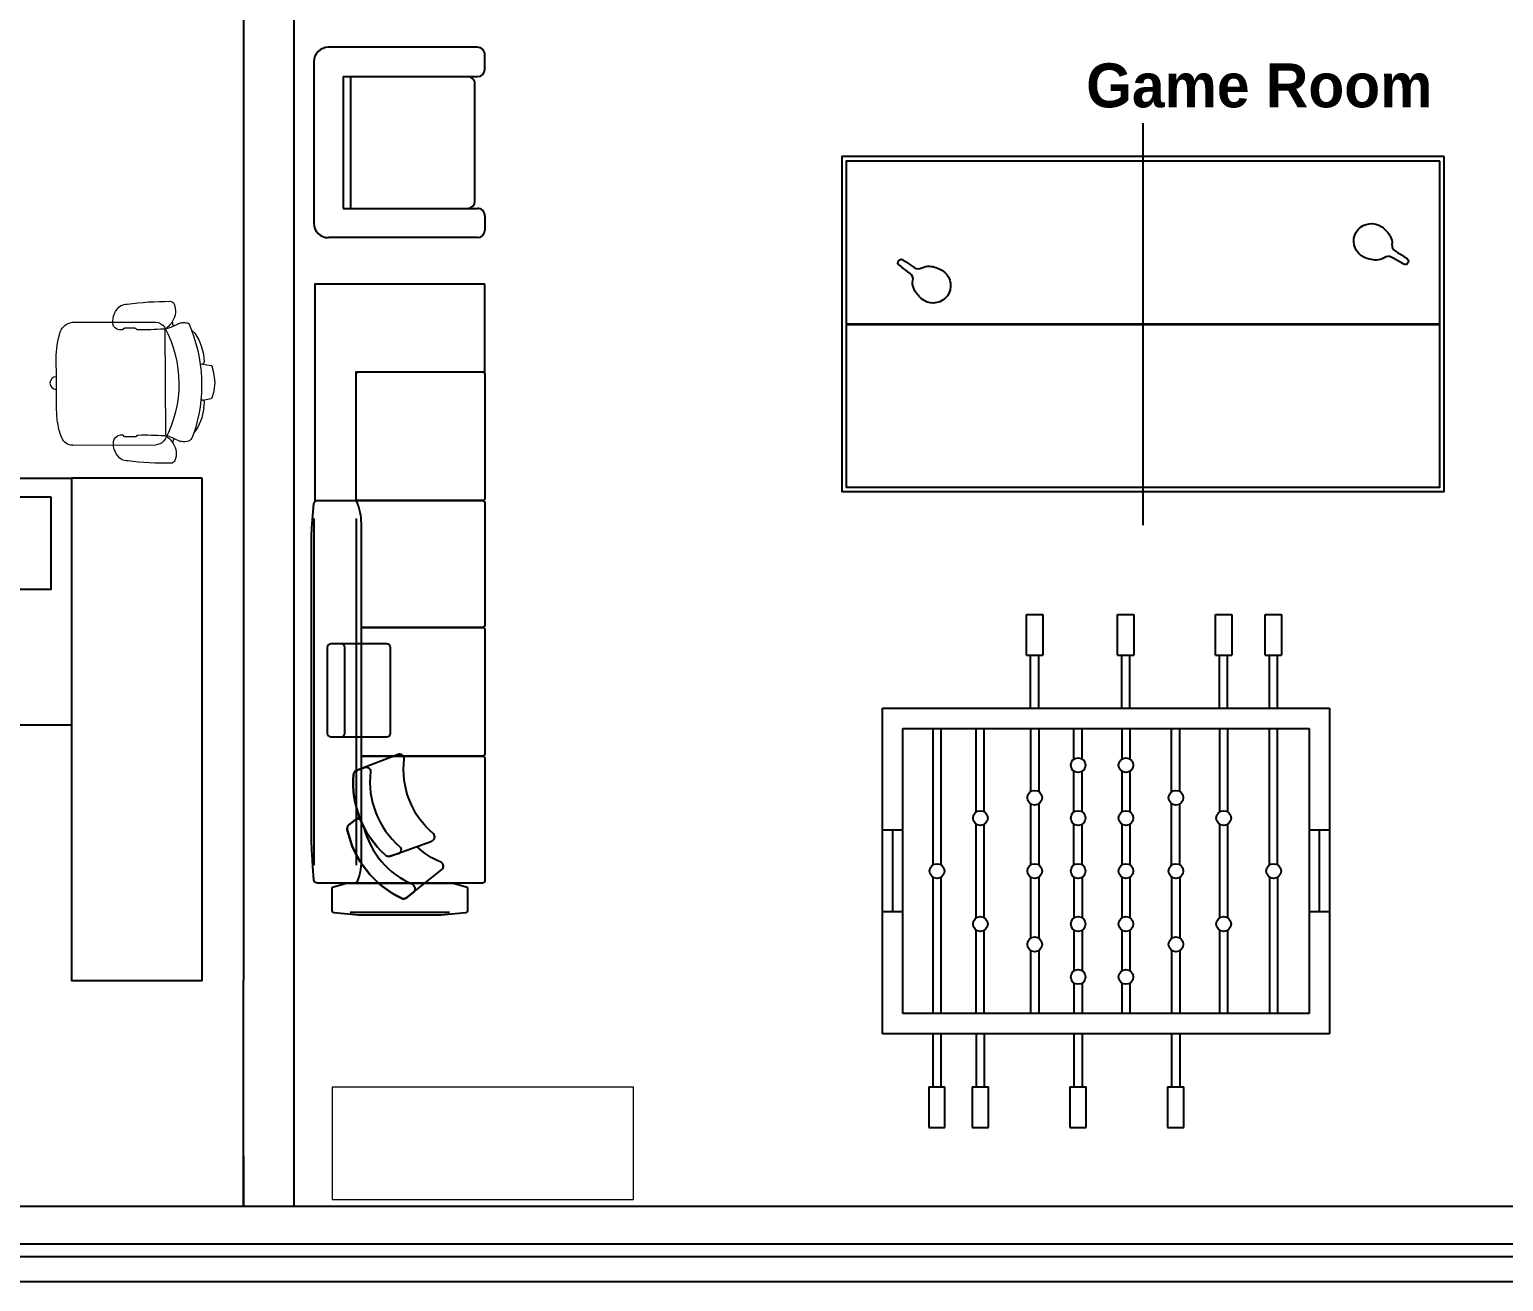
# Model space of a CAD drawing. Header units: inches. Extents: x 484217 to 497210, y -26946 to -21493.
# Drawn here: x 492017.2 to 492281.3, y -26466.6 to -26242.3 of the extents above; entities that cross this region are included whole.
import ezdxf

# ---------------------------------------------------------------- set-up
doc = ezdxf.new("R2010")
doc.units = ezdxf.units.IN
doc.header["$LTSCALE"] = 20
doc.header["$MEASUREMENT"] = 0
for name, color, linetype in [('_new', 212, 'Continuous'), ('A-DIMENSION', 4, 'Continuous'), ('A-GLASS', 4, 'Continuous'), ('cad-block.com', 250, 'Continuous'), ('furniture', 4, 'Continuous'), ('I-FURN', 4, 'Continuous'), ('I-WALL-IN', 3, 'Continuous'), ('pillow', 250, 'Continuous')]:
    doc.layers.add(name, color=color, linetype=linetype)
doc.layers.add('A-furniture', color=50, linetype='Continuous', lineweight=9)
doc.layers.add('I-ANNO-TEXT', color=7, linetype='Continuous', lineweight=18)
doc.styles.add('MICRO', font='')
doc.styles.get('MICRO').set_extended_font_data('MicrogrammaSSi', bold=True)

# ---------------------------------------------------------------- blocks, each defined once
blk = doc.blocks.new('A$C756F409C')
at = {"layer": 'A-furniture'}
blk.add_lwpolyline([(0, -0.448), (1.2, -0.448), (1.2, 0), (0, 0)], close=True, dxfattribs=at)
blk = doc.blocks.new('A$C6A0E07C9')
at = {"layer": 'A-furniture'}
for p, q in [((-0.2138, 0.2718), (0.1182, 0.2876)), ((-0.0121, 0.2424), (-0.025, 0.2422)), ((-0.0115, 0.2426), (-0.0121, 0.2424)), ((-0.0112, 0.2428), (-0.0115, 0.2426)), ((-0.0079, 0.2484), (-0.0112, 0.2428)), ((0.0377, 0.2515), (-0.0033, 0.2499)), ((0.0418, 0.2505), (0.045, 0.2473)), ((0.045, 0.2473), (0.0464, 0.2461)), ((0.0464, 0.2461), (0.0478, 0.2453)), ((0.0478, 0.2453), (0.0485, 0.2451)), ((0.1585, 0.2497), (0.1792, -0.1667)), ((-0.2691, 0.1773), (-0.2664, 0.2046)), ((0.3146, 0.1213), (0.3056, 0.1197)), ((0.3131, 0.1211), (0.3466, 0.116)), ((0.3152, 0.1516), (0.3188, 0.1294)), ((0.3514, 0.1128), (0.36, 0.0876)), ((0.36, 0.0876), (0.3659, 0.0513)), ((-0.2907, 0.0196), (-0.2893, 0.0294)), ((-0.2883, 0.01), (-0.2907, 0.0196)), ((-0.2893, 0.0294), (-0.2841, 0.0379)), ((-0.2824, 0.002), (-0.2883, 0.01)), ((-0.2841, 0.0379), (-0.2762, 0.0438)), ((-0.2739, -0.003), (-0.2824, 0.002)), ((-0.2762, 0.0438), (-0.2666, 0.0462)), ((0.3636, 0.0146), (0.3576, -0.0113)), ((0.3659, 0.0513), (0.3636, 0.0146)), ((-0.2641, -0.0045), (-0.2739, -0.003)), ((0.3108, -0.0224), (0.3218, -0.0234)), ((0.3197, -0.023), (0.3546, -0.0146)), ((0.3546, -0.0146), (0.3564, -0.0132)), ((0.3564, -0.0132), (0.3576, -0.0113)), ((0.0087, -0.176), (-0.0042, -0.1772)), ((0.0094, -0.1763), (0.0087, -0.176)), ((0.0631, -0.1788), (0.066, -0.1753)), ((0.066, -0.1753), (0.0673, -0.174)), ((0.0673, -0.174), (0.0686, -0.173)), ((0.0686, -0.173), (0.0692, -0.1728)), ((0.2962, -0.1472), (0.2839, -0.1595)), ((-0.1895, -0.2174), (0.1433, -0.1996)), ((0.0097, -0.1764), (0.0094, -0.1763)), ((0.0135, -0.1816), (0.0097, -0.1764)), ((0.0591, -0.1802), (0.0183, -0.1827))]:
    blk.add_line(p, q, dxfattribs=at)
for centre, radius, start, end in [((0.2241, -0.8917), 1.2574, 92.35943, 100.17565), ((0.1721, 0.3454), 0.0192, 28.12557, 89.24362), ((0.1209, 0.3234), 0.0749, 330.37939, 24.51295), ((0.0274, 0.2777), 0.0792, 129.49988, 189.11522), ((0.0065, 0.2825), 0.0635, 94.07923, 117.59377), ((0.5941, -0.0351), 0.8932, 162.12026, 164.43231), ((-0.21, 0.2233), 0.0487, 94.52598, 161.01093), ((-0.0222, 0.2712), 0.0292, 192.00474, 264.44095), ((-0.0038, 0.2437), 0.00623, 84.84548, 131.31741), ((0.0374, 0.2414), 0.0101, 64.52807, 88.63913), ((0.0007, 1.5534), 1.3091, 272.08986, 276.67605), ((0.117, 0.2414), 0.0463, 34.09018, 88.4441), ((0.1493, 0.274), 0.0211, 279.8693, 313.34338), ((-0.2488, 0.0248), 0.4712, 334.59734, 30.97321), ((0.1704, 0.2449), 0.0129, 130.13659, 158.01734), ((0.1866, 0.1808), 0.0779, 100.05254, 108.26721), ((0.1077, 0.3263), 0.0879, 309.67257, 333.02228), ((-1.1254, 2.7931), 2.8487, 297.11573, 298.06946), ((-0.9196, -0.0126), 1.143, 14.09314, 15.00562), ((0.2336, 0.2226), 0.0597, 72.52818, 107.70113), ((0.1951, 0.2221), 0.0806, 25.51985, 45.53867), ((-0.3014, 0.0263), 0.6141, 339.61076, 22.04666), ((0.1276, 0.1249), 0.1894, 8.09249, 40.8276), ((0.1816, 0.1421), 0.4521, 175.52891, 182.09908), ((72.2191, 3.6268), 72.5738, 182.765274, 182.924882), ((0.31, 0.1288), 0.0088, 301.08798, 3.16667), ((0.3467, 0.1108), 0.00513, 22.81842, 91.00758), ((0.1162, -0.0378), 0.2107, 328.69616, 1.80788), ((0.3177, -0.0315), 0.00903, 2.12372, 63.37094), ((0.0809, -0.0616), 0.3414, 182.48103, 200.75528), ((0.1515, -1.4793), 1.3091, 89.01739, 93.60357), ((0.1724, -0.1915), 0.0211, 52.35005, 85.82413), ((0.197, -0.1553), 0.0211, 212.66016, 229.03524), ((0.1633, -0.2919), 0.1223, 63.05477, 80.63565), ((0.1362, -0.2476), 0.0879, 32.67116, 56.02087), ((-0.1856, -0.1603), 0.0572, 202.88209, 266.11689), ((0.0516, -0.2073), 0.0792, 176.57822, 236.19355), ((0.0015, -0.2058), 0.0292, 101.25248, 173.68869), ((0.0171, -0.1766), 0.00623, 234.37601, 280.84795), ((0.0579, -0.1702), 0.0101, 277.0543, 301.16536), ((0.138, -0.155), 0.0449, 276.79393, 330.15211), ((-0.9196, -0.0126), 1.143, 350.69637, 351.61264), ((0.1491, -0.2435), 0.0749, 341.18048, 35.31404), ((0.3239, 0.0551), 0.2601, 246.15386, 250.81737), ((0.249, -0.1528), 0.0392, 254.29981, 275.99109), ((0.2537, -0.1401), 0.0518, 269.3553, 293.37881), ((0.0312, -0.2142), 0.0635, 248.09967, 271.6142), ((0.1312, 0.9758), 1.2574, 265.51777, 273.33401), ((0.2022, -0.2604), 0.0192, 276.44982, 337.56787)]:
    blk.add_arc(centre, radius, start, end, dxfattribs=at)
blk = doc.blocks.new('A$C129F564C')
at = {"layer": 'furniture'}
for p, q in [((0.8878, 1.0214), (0.8732, 1.1399)), ((1.0145, 1.1399), (0.9998, 1.0214)), ((0.7138, 0.8), (0.7138, 1.0154)), ((0.7638, 0.8), (0.7638, 1.0108)), ((1.1238, 0.8), (1.1238, 1.0108)), ((1.1738, 0.8), (1.1738, 1.0154)), ((0.8732, 0.9997), (0.8732, 0.8)), ((1.0145, 0.9997), (1.0145, 0.8)), ((1.0145, 0.9444), (0.8732, 0.9444)), ((1.0145, 0.9063), (0.8732, 0.9063)), ((1.0145, 0.8683), (0.8732, 0.8683)), ((1.0145, 0.8303), (0.8732, 0.8303)), ((1.5709, 0.6727), (1.6649, 0.6505)), ((1.711, 0.6397), (1.7134, 0.6391)), ((1.6793, 0.5244), (1.6976, 0.5784)), ((1.7309, 0.5871), (1.7217, 0.5902)), ((1.6094, 0.4871), (1.5213, 0.5268)), ((1.7004, 0.4972), (1.6911, 0.5003)), ((1.6548, 0.4666), (1.6526, 0.4676)), ((1.6472, 0.3032), (1.7218, 0.2417)), ((1.5997, 0.1197), (1.5383, 0.1942)), ((1.7583, 0.2116), (1.7602, 0.2101)), ((1.6789, 0.1223), (1.7192, 0.1626)), ((1.753, 0.1557), (1.7461, 0.1626)), ((1.6314, 0.0812), (1.6298, 0.0831)), ((1.6858, 0.0885), (1.6789, 0.0954))]:
    blk.add_line(p, q, dxfattribs=at)
for points in [[(1.1198, 1.083, 0.106121), (1.0145, 1.1399, 0.249834), (0.8732, 1.1399, 0.106121), (0.7678, 1.083)], [(0.7481, 1.0644, 0.042822), (0.7173, 1.0266)], [(1.1703, 1.0266, 0.042822), (1.1396, 1.0644, 0.249834)]]:
    blk.add_lwpolyline(points, format="xyb", dxfattribs=at)
for points in [[(0, 0), (0, 0.8), (1.8, 0.8), (1.8, 0)], [(1.5827, 0.6082), (1.5925, 0.6049), (1.5794, 0.5664), (1.5697, 0.5697)], [(1.5679, 0.5572), (1.5753, 0.5546), (1.5686, 0.5347), (1.5611, 0.5372)], [(0.0667, 0.0598), (0.0667, 0.3598), (0.2667, 0.3598), (0.2667, 0.0598)], [(1.6293, 0.2401), (1.6367, 0.2328), (1.6079, 0.2041), (1.6006, 0.2114)], [(1.5935, 0.2009), (1.5991, 0.1953), (1.5841, 0.1804), (1.5785, 0.186)]]:
    blk.add_lwpolyline(points, close=True, dxfattribs=at)
for points in [[(1.1244, 0.4285), (0.7644, 0.4285, -0.414214), (0.7444, 0.4485), (0.7444, 0.7195, -0.414214), (0.7644, 0.7395), (1.1244, 0.7395, -0.414214), (1.1444, 0.7195), (1.1444, 0.4485, -0.414214)], [(1.6572, 0.6088), (1.6429, 0.5668), (1.6287, 0.5249, -0.162278), (1.6214, 0.5153, 2), (1.6646, 0.5007, -0.162278), (1.6647, 0.5127), (1.6789, 0.5546), (1.6932, 0.5965, -0.162278), (1.7004, 0.6061, 2), (1.6573, 0.6208, -0.162278)], [(1.6964, 0.2077), (1.6651, 0.1764), (1.6338, 0.1451, -0.162278), (1.623, 0.1397, 2), (1.6553, 0.1075, -0.162278), (1.6606, 0.1182), (1.6919, 0.1495), (1.7233, 0.1808, -0.162278), (1.734, 0.1862, 2), (1.7018, 0.2185, -0.162278)]]:
    blk.add_lwpolyline(points, format="xyb", close=True, dxfattribs=at)
for points in [[(1.7267, 0.5549), (1.7314, 0.5454), (1.7339, 0.5446), (1.736, 0.5445), (1.7419, 0.5454), (1.744, 0.5453), (1.7457, 0.5441), (1.7474, 0.5449), (1.7495, 0.5449), (1.7528, 0.5466), (1.7549, 0.5465), (1.765, 0.5515), (1.768, 0.554), (1.7714, 0.5557), (1.7714, 0.5578), (1.7705, 0.5595), (1.7689, 0.5607), (1.7664, 0.5616), (1.7655, 0.5633), (1.7634, 0.5633), (1.7618, 0.5646), (1.7525, 0.56), (1.7504, 0.56), (1.7474, 0.5596), (1.7441, 0.5579), (1.7466, 0.5529), (1.7466, 0.5508), (1.7474, 0.5491), (1.7474, 0.547), (1.7474, 0.5449), (1.7507, 0.5382), (1.7532, 0.5373), (1.7553, 0.5373), (1.7578, 0.5364), (1.7595, 0.5352), (1.7603, 0.5335), (1.7637, 0.5352), (1.7662, 0.5343), (1.7679, 0.5351), (1.7691, 0.5368), (1.7704, 0.5385), (1.7755, 0.541), (1.7776, 0.541), (1.7809, 0.5426), (1.783, 0.5426), (1.7851, 0.5426), (1.7872, 0.5426), (1.7889, 0.5434), (1.7914, 0.5426), (1.7931, 0.5413), (1.7956, 0.5404), (1.799, 0.5379), (1.8, 0.5384)], [(1.6284, 0.4648), (1.6282, 0.4642), (1.6285, 0.4641), (1.6263, 0.4576), (1.6266, 0.4575), (1.6262, 0.4561), (1.6265, 0.456), (1.6262, 0.4551), (1.6265, 0.4549), (1.6262, 0.454), (1.6281, 0.4533), (1.6279, 0.4526), (1.6295, 0.4521), (1.6291, 0.4508), (1.6307, 0.4502), (1.6305, 0.4496), (1.6321, 0.449), (1.6319, 0.4484), (1.6329, 0.448), (1.6328, 0.4477), (1.6341, 0.4472), (1.6335, 0.4456), (1.6345, 0.4453), (1.6342, 0.4443), (1.6381, 0.443), (1.638, 0.4426), (1.6422, 0.4412), (1.6424, 0.4415), (1.6459, 0.4403), (1.6462, 0.441), (1.6566, 0.4374), (1.6567, 0.4377), (1.6581, 0.4373), (1.6583, 0.4379), (1.6593, 0.4376), (1.6596, 0.4386), (1.6599, 0.4385), (1.6609, 0.4414), (1.6606, 0.4415), (1.661, 0.4428), (1.6597, 0.4433), (1.6599, 0.4439), (1.659, 0.4443), (1.6591, 0.4446), (1.6581, 0.4449), (1.6575, 0.4433), (1.6569, 0.4435), (1.6563, 0.4419), (1.6557, 0.4421), (1.6553, 0.4411), (1.655, 0.4412), (1.6546, 0.4399), (1.6539, 0.4401), (1.6536, 0.4392), (1.6533, 0.4393), (1.6529, 0.4383), (1.6526, 0.4384), (1.6512, 0.4342), (1.6515, 0.434), (1.6511, 0.4331), (1.6518, 0.4328), (1.6515, 0.4319), (1.6534, 0.4312), (1.6532, 0.4305), (1.6555, 0.4298), (1.6553, 0.4291), (1.6585, 0.428), (1.6584, 0.4277), (1.6597, 0.4272), (1.6595, 0.4266), (1.6657, 0.4245), (1.666, 0.4251), (1.6673, 0.4247), (1.6676, 0.4256), (1.6689, 0.4252), (1.6692, 0.4262), (1.6705, 0.4257), (1.6712, 0.4277), (1.6722, 0.4274), (1.6725, 0.4284), (1.6742, 0.4278), (1.6747, 0.4294), (1.6754, 0.4292), (1.6758, 0.4305), (1.6765, 0.4303), (1.6768, 0.4313), (1.6775, 0.4311), (1.6782, 0.4333), (1.6786, 0.4332), (1.679, 0.4345), (1.6784, 0.4348), (1.679, 0.4367), (1.6793, 0.4366), (1.6798, 0.4379), (1.6804, 0.4377), (1.6818, 0.4416), (1.6824, 0.4414), (1.6839, 0.4457), (1.6835, 0.4458), (1.6842, 0.4477), (1.6839, 0.4478), (1.6851, 0.4514), (1.6848, 0.4516), (1.6852, 0.4529), (1.6849, 0.453), (1.6859, 0.4559), (1.6856, 0.456), (1.6859, 0.457), (1.6856, 0.4571), (1.6859, 0.4581), (1.6856, 0.4582), (1.6873, 0.4631), (1.6876, 0.463), (1.688, 0.4643), (1.6884, 0.4642), (1.689, 0.4662), (1.6893, 0.4661), (1.69, 0.468), (1.6907, 0.4678), (1.6911, 0.4691), (1.6914, 0.469), (1.6919, 0.4703), (1.6935, 0.4698), (1.6942, 0.4717), (1.6961, 0.4711), (1.6964, 0.4717), (1.6974, 0.4714), (1.6975, 0.4717), (1.6984, 0.4714), (1.6987, 0.472), (1.7, 0.4716), (1.7001, 0.4719), (1.7014, 0.4715), (1.702, 0.4731), (1.7026, 0.4729), (1.7029, 0.4739), (1.7039, 0.4735), (1.7043, 0.4745), (1.7046, 0.4744), (1.7051, 0.476), (1.7055, 0.4759), (1.7061, 0.4779), (1.7065, 0.4778), (1.7068, 0.4787), (1.7071, 0.4786), (1.7079, 0.4809), (1.7082, 0.4808), (1.7086, 0.4818), (1.7089, 0.4817), (1.7097, 0.484), (1.71, 0.4839), (1.7104, 0.4852), (1.7111, 0.485), (1.7151, 0.4967), (1.7154, 0.4966), (1.7157, 0.4976), (1.7161, 0.4975), (1.7167, 0.4995), (1.7171, 0.4993), (1.7175, 0.5007), (1.7178, 0.5005), (1.7186, 0.5028), (1.718, 0.5031), (1.7183, 0.504), (1.718, 0.5041), (1.7184, 0.5055), (1.7181, 0.5056), (1.7188, 0.5075), (1.7184, 0.5076), (1.721, 0.5152), (1.72, 0.5155), (1.7203, 0.5165), (1.72, 0.5166), (1.7203, 0.5176), (1.7184, 0.5182), (1.7186, 0.5189), (1.7157, 0.5199), (1.7158, 0.5202), (1.7145, 0.5207)], [(1.6069, 0.0913), (1.6065, 0.0909), (1.6067, 0.0906), (1.6018, 0.0857), (1.6021, 0.0855), (1.6011, 0.0845), (1.6013, 0.0843), (1.6006, 0.0835), (1.6009, 0.0833), (1.6001, 0.0826), (1.6016, 0.0811), (1.6011, 0.0806), (1.6023, 0.0794), (1.6013, 0.0784), (1.6026, 0.0772), (1.6021, 0.0767), (1.6033, 0.0755), (1.6028, 0.075), (1.6035, 0.0743), (1.6033, 0.074), (1.6043, 0.073), (1.6031, 0.0718), (1.6038, 0.0711), (1.6031, 0.0704), (1.606, 0.0674), (1.6057, 0.0672), (1.6089, 0.064), (1.6092, 0.0643), (1.6118, 0.0616), (1.6123, 0.0621), (1.6201, 0.0542), (1.6204, 0.0545), (1.6214, 0.0535), (1.6219, 0.054), (1.6226, 0.0533), (1.6233, 0.054), (1.6236, 0.0538), (1.6258, 0.056), (1.6255, 0.0562), (1.6265, 0.0572), (1.6255, 0.0582), (1.626, 0.0586), (1.6253, 0.0594), (1.6255, 0.0596), (1.6248, 0.0604), (1.6236, 0.0591), (1.6231, 0.0596), (1.6219, 0.0584), (1.6214, 0.0589), (1.6206, 0.0582), (1.6204, 0.0584), (1.6194, 0.0574), (1.6189, 0.0579), (1.6182, 0.0572), (1.6179, 0.0574), (1.6172, 0.0567), (1.617, 0.0569), (1.6138, 0.0538), (1.614, 0.0535), (1.6133, 0.0528), (1.6138, 0.0523), (1.6131, 0.0516), (1.6145, 0.0501), (1.614, 0.0496), (1.6157, 0.0479), (1.6153, 0.0474), (1.6177, 0.045), (1.6175, 0.0447), (1.6184, 0.0437), (1.6179, 0.0432), (1.6226, 0.0386), (1.6231, 0.0391), (1.624, 0.0381), (1.6248, 0.0389), (1.6258, 0.0379), (1.6265, 0.0386), (1.6275, 0.0376), (1.6289, 0.0391), (1.6297, 0.0384), (1.6304, 0.0391), (1.6316, 0.0379), (1.6328, 0.0391), (1.6333, 0.0386), (1.6343, 0.0396), (1.6348, 0.0391), (1.6355, 0.0398), (1.636, 0.0393), (1.6377, 0.0411), (1.638, 0.0408), (1.6389, 0.0418), (1.6385, 0.0423), (1.6399, 0.0437), (1.6402, 0.0435), (1.6411, 0.0445), (1.6416, 0.044), (1.6446, 0.0469), (1.6451, 0.0464), (1.6482, 0.0496), (1.648, 0.0499), (1.6495, 0.0513), (1.6492, 0.0516), (1.6519, 0.0543), (1.6517, 0.0545), (1.6526, 0.0555), (1.6524, 0.0557), (1.6546, 0.0579), (1.6543, 0.0582), (1.6551, 0.0589), (1.6548, 0.0591), (1.6556, 0.0599), (1.6553, 0.0601), (1.659, 0.0638), (1.6592, 0.0635), (1.6602, 0.0645), (1.6605, 0.0643), (1.6619, 0.0657), (1.6622, 0.0655), (1.6636, 0.067), (1.6641, 0.0665), (1.6651, 0.0674), (1.6653, 0.0672), (1.6663, 0.0682), (1.6675, 0.067), (1.669, 0.0684), (1.6705, 0.067), (1.671, 0.0674), (1.6717, 0.0667), (1.6719, 0.067), (1.6727, 0.0662), (1.6732, 0.0667), (1.6741, 0.0657), (1.6744, 0.066), (1.6754, 0.065), (1.6766, 0.0662), (1.6771, 0.0657), (1.6778, 0.0665), (1.6785, 0.0657), (1.6793, 0.0665), (1.6795, 0.0662), (1.6807, 0.0675), (1.681, 0.0672), (1.6824, 0.0687), (1.6827, 0.0684), (1.6834, 0.0692), (1.6837, 0.0689), (1.6854, 0.0706), (1.6856, 0.0704), (1.6863, 0.0711), (1.6866, 0.0709), (1.6883, 0.0726), (1.6885, 0.0723), (1.6895, 0.0733), (1.69, 0.0728), (1.6988, 0.0816), (1.6991, 0.0814), (1.6998, 0.0821), (1.7, 0.0819), (1.7015, 0.0833), (1.7017, 0.0831), (1.7027, 0.0841), (1.703, 0.0838), (1.7047, 0.0855), (1.7042, 0.086), (1.7049, 0.0868), (1.7047, 0.087), (1.7056, 0.088), (1.7054, 0.0882), (1.7069, 0.0897), (1.7066, 0.0899), (1.7122, 0.0956), (1.7115, 0.0963), (1.7122, 0.097), (1.712, 0.0973), (1.7127, 0.098), (1.7113, 0.0995), (1.7118, 0.0999), (1.7096, 0.1021), (1.7098, 0.1024), (1.7088, 0.1033)], [(1.735, 0.1287), (1.735, 0.1181), (1.7368, 0.1162), (1.7387, 0.1153), (1.7443, 0.1134), (1.7462, 0.1124), (1.7472, 0.1106), (1.749, 0.1106), (1.7509, 0.1096), (1.7547, 0.1096), (1.7566, 0.1087), (1.7678, 0.1087), (1.7716, 0.1096), (1.7753, 0.1096), (1.7763, 0.1115), (1.7763, 0.1134), (1.7753, 0.1153), (1.7735, 0.1171), (1.7735, 0.119), (1.7716, 0.12), (1.7706, 0.1218), (1.7603, 0.1218), (1.7584, 0.1228), (1.7556, 0.1237), (1.7519, 0.1237), (1.7519, 0.1181), (1.7509, 0.1162), (1.7509, 0.1143), (1.75, 0.1124), (1.749, 0.1106), (1.749, 0.1031), (1.7509, 0.1012), (1.7528, 0.1002), (1.7547, 0.0984), (1.7556, 0.0965), (1.7556, 0.0946), (1.7594, 0.0946), (1.7613, 0.0927), (1.7631, 0.0927), (1.765, 0.0937), (1.7669, 0.0946), (1.7725, 0.0946), (1.7744, 0.0937), (1.7782, 0.0937), (1.78, 0.0927), (1.7819, 0.0918), (1.7838, 0.0909), (1.7857, 0.0909), (1.7875, 0.089), (1.7885, 0.0871), (1.7904, 0.0852), (1.7922, 0.0815), (1.7941, 0.0815), (1.796, 0.0805), (1.8, 0.0805)]]:
    blk.add_lwpolyline(points, dxfattribs=at)
for centre, radius in [((1.5687, 0.6216), 0.00669), ((1.5848, 0.6236), 0.00669), ((1.6002, 0.6184), 0.00669), ((1.5449, 0.5829), 0.00669), ((1.5465, 0.599), 0.00669), ((1.555, 0.6129), 0.00669), ((1.5811, 0.5873), 0.0275), ((1.6118, 0.607), 0.00669), ((1.6156, 0.5756), 0.00669), ((1.6173, 0.5917), 0.00669), ((1.6071, 0.5617), 0.00669), ((1.5842, 0.2341), 0.00669), ((1.5928, 0.2479), 0.00669), ((1.6186, 0.2221), 0.0275), ((1.6066, 0.2565), 0.00669), ((1.6227, 0.2584), 0.00669), ((1.638, 0.253), 0.00669), ((1.6495, 0.2415), 0.00669), ((1.6307, 0.1877), 0.00669), ((1.6444, 0.1963), 0.00669), ((1.6531, 0.21), 0.00669), ((1.6549, 0.2262), 0.00669)]:
    blk.add_circle(centre, radius, dxfattribs=at)
for centre, radius, start, end in [((0.9531, 0.8661), 0.2953, 106.4736, 128.8568), ((0.9438, 1.0074), 0.1602, 62.317, 117.683), ((0.9438, 1.0074), 0.1502, 61.9455, 118.0545), ((0.9345, 0.8661), 0.2953, 51.1432, 73.5264), ((0.9438, 1.4287), 0.3145, 257.44, 282.56), ((0.9438, 1.4096), 0.3145, 257.8911, 282.1089), ((0.8036, 1.0516), 0.057, 128.8568, 224.8513), ((0.8003, 1.045), 0.05, 130.5056, 262.9259), ((0.9438, 1.3905), 0.3145, 258.341, 281.659), ((0.9438, 1.3715), 0.3145, 258.7898, 281.2102), ((1.0873, 1.045), 0.05, 277.0741, 49.4944), ((1.084, 1.0516), 0.057, 315.1487, 51.1432), ((0.7338, 1.0154), 0.02, 145.756, 180), ((0.8679, 1.019), 0.02, 283.1474, 7.0328), ((0.9438, 1.3142), 0.3145, 258.8202, 281.1798), ((0.9438, 1.3524), 0.3145, 259.2374, 280.7626), ((0.9438, 1.3333), 0.3145, 259.6838, 280.3162), ((1.0197, 1.019), 0.02, 172.9672, 256.8526), ((1.1538, 1.0154), 0.02, 0, 34.244), ((0.8217, 1.2171), 0.2235, 262.9259, 283.1474), ((1.066, 1.2171), 0.2235, 256.8526, 277.0741), ((1.5665, 0.6542), 0.019, 76.7496, 137.169), ((1.671, 0.5573), 0.1615, 137.169, 185.299), ((1.5811, 0.5873), 0.0455, 257.6369, 247.6634), ((1.5695, 0.5918), 0.1615, 310.8008, 11.6672), ((1.7091, 0.6206), 0.019, 11.6672, 76.7496), ((1.7156, 0.5722), 0.019, 71.234, 161.234), ((1.5291, 0.5441), 0.019, 185.299, 245.7184), ((1.6973, 0.5183), 0.019, 161.234, 251.234), ((1.6626, 0.4839), 0.019, 245.7184, 310.8008), ((1.6861, 0.1554), 0.1615, 110.935, 159.065), ((1.6351, 0.2885), 0.019, 50.5156, 110.935), ((1.6186, 0.2221), 0.0455, 231.4029, 221.4294), ((1.553, 0.2063), 0.019, 159.065, 219.4844), ((1.7481, 0.1954), 0.019, 345.4332, 50.5156), ((1.6102, 0.2312), 0.1615, 284.5668, 345.4332), ((1.7326, 0.1491), 0.019, 45, 135), ((1.6923, 0.1088), 0.019, 135, 225), ((1.6461, 0.0933), 0.019, 219.4844, 284.5668)]:
    blk.add_arc(centre, radius, start, end, dxfattribs=at)
blk = doc.blocks.new('CH_13')
for p, q in [((275, 0), (-275, 0)), ((-325, -558.9), (-325, -50)), ((325, -558.9), (325, -50)), ((-225, -100), (-225, -558.9)), ((225, -100), (-225, -100)), ((225, -100), (225, -558.9)), ((225, -125), (-225, -125)), ((-200, -550), (200, -550)), ((-250, -583.9), (-300, -583.9)), ((250, -583.9), (300, -583.9))]:
    blk.add_line(p, q)
for centre, radius, start, end in [((-275, -50), 50, 90, 180), ((275, -50), 50, 0, 90), ((-200, -525), 25, 180, 270), ((200, -525), 25, 270, 0), ((-300, -558.9), 25, 180, 270), ((-250, -558.9), 25, 270, 0), ((250, -558.9), 25, 180, 270), ((300, -558.9), 25, 270, 0)]:
    blk.add_arc(centre, radius, start, end)
blk = doc.blocks.new('pillow 3')
at = {"color": 0, "elevation": 0}
for points in [[(305.9, -274.5, 0.236738), (-12.4, -547.3, -0.479426), (-58.9, -550.4), (-88.8, -512, -0.307946), (-90.5, -484, -0.233014), (292.9, -181.4, -0.307945), (319.6, -190.1), (349.5, -228.5, -0.264583), (353, -253, -0.264583)], [(364.9, -248.4), (319.6, -190.1, 0.307945), (292.9, -181.4, 0.233014), (-90.5, -484, 0.307946), (-88.8, -512), (69.5, -709.3, 0.537171), (111, -706.1, -0.087514), (198.5, -569.8, -0.087514)]]:
    blk.add_lwpolyline(points, format="xyb", dxfattribs=at)
for points in [[(601.6, -216.3, -0.307945), (624.7, -232.4), (641.9, -277.8, -0.536806), (617.7, -311.7, 0.252086), (197.9, -475.4, -0.536805), (157.3, -466.2), (145, -420.8, -0.307946), (151.5, -393.4, -0.235257)], [(624.7, -232.4, 0.307945), (601.6, -216.3, 0.235257), (151.5, -393.4, 0.307946), (145, -420.8), (228.8, -654.2, 0.537171), (269.5, -663.4, -0.252826), (689.2, -499.7, 0.537172), (713.5, -465.8)]]:
    blk.add_lwpolyline(points, format="xyb", close=True, dxfattribs=at)
blk = doc.blocks.new('pillow 2')
at = {"color": 0}
for points in [[(248, -172.7, 0.414214), (268.3, -152.5), (268.3, -94.8, 0.414214), (248, -74.5), (-231.4, -74.5, 0.414214), (-251.7, -94.8), (-251.7, -152.5, 0.414214), (-231.4, -172.7)], [(248, -427.9, 0.414214), (268.3, -407.6), (268.3, -94.8, 0.414214), (248, -74.5), (-231.4, -74.5, 0.414214), (-251.7, -94.8), (-251.7, -407.6, 0.414214), (-231.4, -427.9)]]:
    blk.add_lwpolyline(points, format="xyb", close=True, dxfattribs=at)
blk = doc.blocks.new('sofa 2_top_dwgmodels.com')
at = {"color": 0}
for p, q in [((1310, 5.5), (3250, 5.3)), ((1310, -230), (3250, -230)), ((2020, -230), (3250, -230)), ((3514.8, -753.7), (3514.8, -196.4))]:
    blk.add_line(p, q, dxfattribs=at)
blk.add_lwpolyline([(0, -950), (0, 0), (1210, 0), (1210, -230), (490, -230), (490, -950)], close=True, dxfattribs=at)
for points in [[(1360.8, 16.6), (1228.5, 6.9, 0.392813), (1210, -13.1), (1210, -127), (1210, -187.2), (1210, -224.4, 0.306407), (1215.1, -231.9, 0.103056), (1339.3, -257.8), (3227.2, -259.1, 0.103944), (3345.2, -234.3, 0.297462), (3350, -226.9), (3350, -13.4, 0.395549), (3331.3, 6.5), (3258.2, 11.2), (3190.6, 15.6), (3167.8, 17, 0.016229), (3089, 19.5), (1444.4, 19.5, 0.017209), (1360.8, 16.6)], [(502, -950), (1198, -950, 0.414214), (1210, -938), (1210, -242, 0.414214), (1198, -230), (502, -230, 0.414214), (490, -242), (490, -938, 0.414214)]]:
    blk.add_lwpolyline(points, format="xyb", close=True, dxfattribs=at)
for points in [[(3506.2, -96.5), (3380.4, -96.5, 0.334862), (3370.8, -103.8), (3350, -176.5), (3350, -773.5), (3370.8, -846.2, 0.334862), (3380.4, -853.5), (3506.2, -853.5, 0.394556), (3516.2, -844.6), (3529.5, -706.5), (3529.5, -243.7), (3516.2, -105.5, 0.387425), (3506.2, -96.5, 537.882531)], [(1215.3, -232, 0.250914), (1210, -242), (1210, -938, 0.414214), (1222, -950), (1908, -950, 0.414214), (1920, -938), (1920, -258.2)], [(2640, -258.7), (2640, -938, 0.414214), (2652, -950), (3338, -950, 0.414214), (3350, -938), (3350, -242, 0.198091), (3346.5, -233.5, 0.198091)], [(1920, -258.2), (1920, -938, 0.414214), (1932, -950), (2628, -950, 0.414214), (2640, -938), (2640, -258.7)]]:
    blk.add_lwpolyline(points, format="xyb", dxfattribs=at)
at = {"layer": 'pillow', "color": 0, "xscale": -1}
for name, p in [('pillow 2', (2280, 5.4)), ('pillow 3', (3344.6, 0.3))]:
    blk.add_blockref(name, p, dxfattribs=at)
blk = doc.blocks.new('foosball table')
for p, q in [((0, 1097.4), (800, 1097.4)), ((0, 0), (0, 1097.4)), ((300, 1047.4), (300, 1097.4)), ((500, 1047.4), (500, 1097.4)), ((800, 1097.4), (800, 0)), ((500, 1072.4), (300, 1072.4)), ((50, 1047.4), (750, 1047.4)), ((50, 50), (50, 1047.4)), ((750, 1047.4), (750, 50)), ((-130, 983.9), (-230, 983.9)), ((-230, 983.9), (-230, 943.9)), ((-130, 983.9), (-130, 943.9)), ((-230, 943.9), (-130, 943.9)), ((0, 973.9), (-130, 973.9)), ((0, 953.9), (-130, 953.9)), ((385.2, 973.9), (50, 973.9)), ((384.7, 953.9), (50, 953.9)), ((750, 973.9), (414.8, 973.9)), ((750, 953.9), (415.3, 953.9)), ((-130, 877.4), (-230, 877.4)), ((-230, 877.4), (-230, 837.4)), ((-130, 877.4), (-130, 837.4)), ((-230, 837.4), (-130, 837.4)), ((0, 867.4), (-130, 867.4)), ((0, 847.4), (-130, 847.4)), ((50, 867.4), (255.2, 867.4)), ((50, 847.4), (254.7, 847.4)), ((284.8, 867.4), (515.2, 867.4)), ((285.3, 847.4), (514.7, 847.4)), ((544.8, 867.4), (750, 867.4)), ((545.3, 847.4), (750, 847.4)), ((205.2, 733.9), (50, 733.9)), ((385.2, 733.9), (234.8, 733.9)), ((565.2, 733.9), (414.8, 733.9)), ((750, 733.9), (594.8, 733.9)), ((800, 733.9), (930, 733.9)), ((930, 743.9), (930, 703.9)), ((930, 743.9), (1030, 743.9)), ((1030, 743.9), (1030, 703.9)), ((204.7, 713.9), (50, 713.9)), ((384.7, 713.9), (235.3, 713.9)), ((564.7, 713.9), (415.3, 713.9)), ((750, 713.9), (595.3, 713.9)), ((800, 713.9), (930, 713.9)), ((1030, 703.9), (930, 703.9)), ((-130, 637.4), (-230, 637.4)), ((-230, 637.4), (-230, 597.4)), ((-130, 637.4), (-130, 597.4)), ((0, 627.4), (-130, 627.4)), ((125.2, 627.4), (50, 627.4)), ((125.2, 627.4), (50, 627.4)), ((255.2, 627.4), (154.8, 627.4)), ((385.2, 627.4), (284.8, 627.4)), ((414.8, 627.4), (515.2, 627.4)), ((544.8, 627.4), (645.2, 627.4)), ((674.8, 627.4), (750, 627.4)), ((-230, 597.4), (-130, 597.4)), ((0, 607.4), (-130, 607.4)), ((124.7, 607.4), (50, 607.4)), ((124.7, 607.4), (50, 607.4)), ((254.7, 607.4), (155.3, 607.4)), ((384.7, 607.4), (285.3, 607.4)), ((415.3, 607.4), (514.7, 607.4)), ((545.3, 607.4), (644.7, 607.4)), ((675.3, 607.4), (750, 607.4)), ((125.2, 510), (50, 510)), ((255.2, 510), (154.8, 510)), ((385.2, 510), (284.8, 510)), ((515.2, 510), (414.8, 510)), ((645.2, 510), (544.8, 510)), ((750, 510), (674.8, 510)), ((800, 510), (930, 510)), ((930, 520), (930, 480)), ((930, 520), (1030, 520)), ((1030, 520), (1030, 480)), ((124.7, 490), (50, 490)), ((254.7, 490), (155.3, 490)), ((384.7, 490), (285.3, 490)), ((514.7, 490), (415.3, 490)), ((644.7, 490), (545.3, 490)), ((750, 490), (675.3, 490)), ((800, 490), (930, 490)), ((1030, 480), (930, 480)), ((-130, 397.4), (-230, 397.4)), ((-230, 397.4), (-230, 357.4)), ((-130, 397.4), (-130, 357.4)), ((0, 387.4), (-130, 387.4)), ((0, 367.4), (-130, 367.4)), ((205.2, 387.4), (50, 387.4)), ((204.7, 367.4), (50, 367.4)), ((385.2, 387.4), (234.8, 387.4)), ((384.7, 367.4), (235.3, 367.4)), ((414.8, 387.4), (565.2, 387.4)), ((415.3, 367.4), (564.7, 367.4)), ((594.8, 387.4), (750, 387.4)), ((595.3, 367.4), (750, 367.4)), ((-230, 357.4), (-130, 357.4)), ((255.2, 270), (50, 270)), ((515.2, 270), (284.8, 270)), ((750, 270), (544.8, 270)), ((800, 270), (930, 270)), ((930, 280), (930, 240)), ((930, 280), (1030, 280)), ((1030, 280), (1030, 240)), ((254.7, 250), (50, 250)), ((514.7, 250), (285.3, 250)), ((750, 250), (545.3, 250)), ((800, 250), (930, 250)), ((1030, 240), (930, 240)), ((385.2, 147.4), (50, 147.4)), ((414.8, 147.4), (750, 147.4)), ((800, 147.4), (930, 147.4)), ((930, 157.4), (930, 117.4)), ((930, 157.4), (1030, 157.4)), ((1030, 157.4), (1030, 117.4)), ((384.7, 127.4), (50, 127.4)), ((415.3, 127.4), (750, 127.4)), ((800, 127.4), (930, 127.4)), ((1030, 117.4), (930, 117.4)), ((750, 50), (50, 50)), ((300, 0), (300, 50)), ((500, 0), (500, 50)), ((800, 0), (0, 0)), ((500, 25), (300, 25))]:
    blk.add_line(p, q)
for centre in [(400, 963.5), (270, 857), (530, 857), (220, 723.5), (400, 723.5), (580, 723.5), (140, 617), (270, 617), (400, 617), (530, 617), (660, 617), (140, 499.6), (270, 499.6), (400, 499.6), (530, 499.6), (660, 499.6), (220, 377), (400, 377), (580, 377), (270, 259.6), (530, 259.6), (400, 137)]:
    blk.add_circle(centre, 18.1)

msp = doc.modelspace()

# ---------------------------------------------------------------- linework, layer by layer
at = {"layer": '_new', "elevation": 6.93}
msp.add_lwpolyline([(492055.54, -26444.1), (492055.54, -26453.1)], dxfattribs=at)
at = {"layer": 'A-DIMENSION'}
msp.add_line((491787.79, -26466.6, 6.93), (492300.79, -26466.6, 6.93), dxfattribs=at)
at = {"layer": 'A-GLASS'}
for p, q in [((491787.79, -26453.1, 6.93), (492300.79, -26453.1, 6.93)), ((491787.79, -26459.85, 6.93), (492300.79, -26459.85, 6.93)), ((491787.79, -26462.1, 6.93), (492300.79, -26462.1, 6.93))]:
    msp.add_line(p, q, dxfattribs=at)
at = {"layer": 'cad-block.com', "color": 7, "true_color": 0xffffff}
for points in [[(492216.7, -26331.05), (492216.7, -26259.04)], [(492163.52, -26294.99), (492269.88, -26294.99)], [(492163.52, -26295.11), (492269.88, -26295.11)]]:
    msp.add_lwpolyline(points, dxfattribs=at)
for points in [[(492270.67, -26265.04), (492162.73, -26265.04), (492162.73, -26325.05), (492270.67, -26325.05)], [(492269.88, -26265.83), (492163.52, -26265.83), (492163.52, -26324.27), (492269.88, -26324.27)]]:
    msp.add_lwpolyline(points, close=True, dxfattribs=at)
for points in [[(492254.9, -26278.58, -0.386408), (492258.95, -26277.34), (492259.46, -26277.64, -0.11855), (492261.03, -26279.36, -0.157666), (492261.3, -26280.76, 0.297479), (492261.91, -26281.99, -0.00736), (492263.5, -26282.98, 0.016405), (492264.02, -26283.31, -0.45052), (492264.14, -26284.06, -0.45052), (492263.42, -26284.31, 0.016405), (492262.88, -26284.02, -0.00736), (492261.26, -26283.09, 0.297479), (492259.88, -26283.15, -0.157666), (492258.53, -26283.58, -0.11855), (492256.26, -26283.03), (492255.75, -26282.73, -0.386408)], [(492181.65, -26289.96, -0.386408), (492177.51, -26290.85), (492177.03, -26290.51, -0.11855), (492175.61, -26288.66, -0.157666), (492175.47, -26287.25, 0.297479), (492174.97, -26285.96, -0.00736), (492173.46, -26284.85, 0.016405), (492172.98, -26284.47, -0.45052), (492172.92, -26283.72, -0.45052), (492173.65, -26283.52, 0.016405), (492174.17, -26283.86, -0.00736), (492175.71, -26284.92, 0.297479), (492177.08, -26284.98, -0.157666), (492178.47, -26284.67, -0.11855), (492180.68, -26285.41), (492181.16, -26285.75, -0.386408)]]:
    msp.add_lwpolyline(points, format="xyb", close=True, dxfattribs=at)
at = {"layer": 'I-FURN', "elevation": -33.75}
msp.add_lwpolyline([(492048.14, -26322.67), (492024.74, -26322.67), (492024.74, -26412.67), (492048.14, -26412.67)], close=True, dxfattribs=at)
at = {"layer": 'I-WALL-IN'}
for p, q in [((492055.54, -26453.1, 6.93), (492055.54, -26412.6, 6.93)), ((492064.54, -26412.6, 6.93), (492064.54, -26453.1, 6.93))]:
    msp.add_line(p, q, dxfattribs=at)
at = {"layer": 'I-WALL-IN', "elevation": 6.93}
for points in [[(492055.54, -26203.35), (492055.54, -26412.6)], [(492064.54, -26203.35), (492064.54, -26412.6)]]:
    msp.add_lwpolyline(points, dxfattribs=at)

# ---------------------------------------------------------------- block references
at = {"color": 18, "true_color": 0x000000, "xscale": 0.07297324636710473, "yscale": 0.07297324636710473, "zscale": 0.07297324636710473, "rotation": 90}
msp.add_blockref('foosball table', (492250.1, -26422.24), dxfattribs=at)
at = {"xscale": 45, "yscale": 45, "zscale": 45, "rotation": 2.246825412030073e-07}
msp.add_blockref('A$C756F409C', (492071.44, -26431.77, -67.5), dxfattribs=at)
at = {"layer": 'A-furniture', "xscale": -44.99999999998288, "yscale": 45, "zscale": 45, "rotation": 183.1434728385197}
msp.add_blockref('A$C6A0E07C9', (492033.88, -26304.03, -36.9), dxfattribs=at)
at = {"layer": 'furniture', "extrusion": (0, 0, -1), "xscale": -0.05247266525166202, "yscale": 0.05247266525166202, "zscale": -0.05247266525166202, "rotation": 270}
msp.add_blockref('CH_13', (-492068.14, -26262.51), dxfattribs=at)
at = {"layer": 'furniture', "lineweight": 9, "xscale": -0.03202296340563895, "yscale": 0.03202296340563895, "zscale": 0.03202296340563895, "rotation": 90}
msp.add_blockref('sofa 2_top_dwgmodels.com', (492068.34, -26287.92), dxfattribs=at)
at = {"layer": 'furniture', "xscale": 55.33161534353492, "yscale": 55.33161534353492, "zscale": 55.33161534353492, "rotation": 180}
msp.add_blockref('A$C129F564C', (492024.74, -26322.67, -33.75), dxfattribs=at)

# ---------------------------------------------------------------- texts
at = {"layer": 'I-ANNO-TEXT', "insert": (492206.52, -26248.34, 6.93), "char_height": 7.875, "attachment_point": 1, "style": 'MICRO'}
msp.add_mtext_dynamic_manual_height_columns('{\\fBahnschrift Light|b1|i0|c0|p34;Game Room  }', width=90.2979, gutter_width=1.5, heights=[0], dxfattribs=at)

doc.saveas('drawing.dxf')
